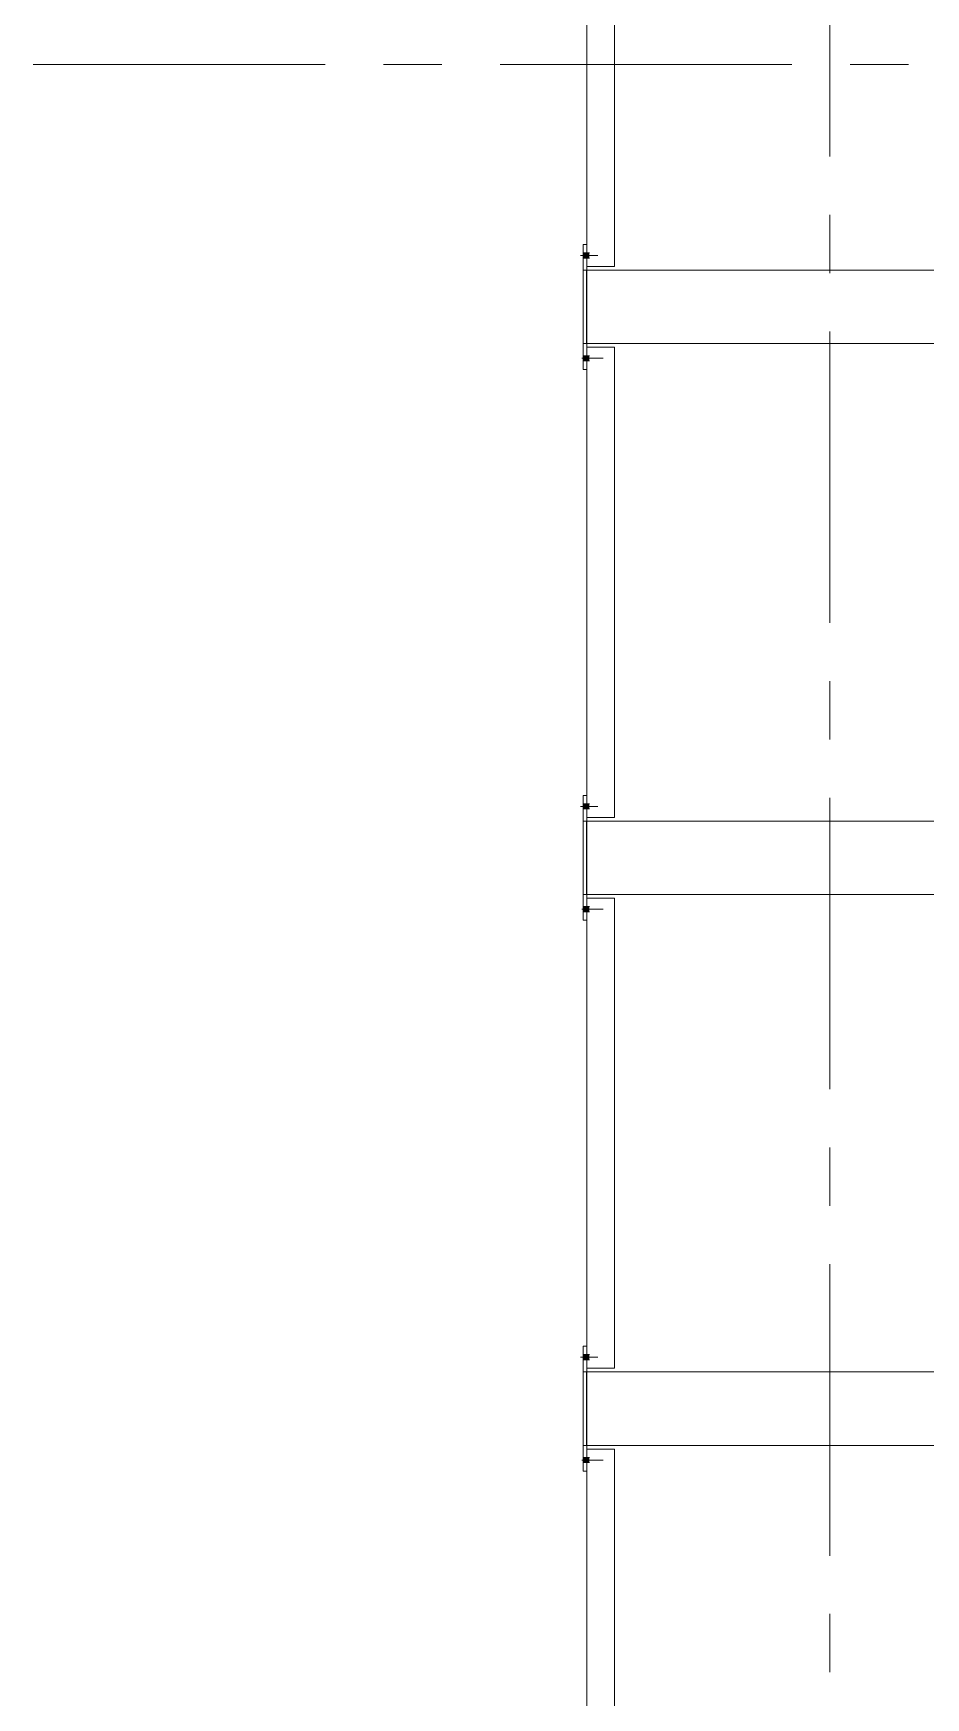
# Model space of a CAD drawing. Header units: millimetres. Extents: x -220592 to 404889, y -217665 to 38245.
# Drawn here: x 7538.38 to 7562.66, y -48041.9 to -47996.58 of the extents above; entities that cross this region are included whole.
import ezdxf

# ---------------------------------------------------------------- set-up
doc = ezdxf.new("R2010")
doc.units = ezdxf.units.MM
doc.linetypes.add('XKITLINE00', pattern=[0])
doc.layers.add('000 - 0_HIDE_OBJ_FRAMING_DEF_SUB_1', color=7, linetype='Continuous')
doc.layers.add('S-GRID', color=7, linetype='Continuous', lineweight=0)

# ---------------------------------------------------------------- blocks, each defined once
blk = doc.blocks.new('*A13469')
at = {"layer": 'S-GRID', "color": 7, "linetype": 'XKITLINE00', "lineweight": 0}
for p, q in [((-177.593349, 210.283905), (-177.593349, 218.221405)), ((-177.593349, 207.108905), (-177.593349, 208.696405)), ((-177.593349, 197.583905), (-177.593349, 205.521405)), ((-177.593349, 194.408905), (-177.593349, 195.996405)), ((-177.593349, 184.883905), (-177.593349, 192.821405)), ((-177.593349, 181.708905), (-177.593349, 183.296405)), ((-177.593349, 172.183905), (-177.593349, 180.121405)), ((-177.593349, 169.008905), (-177.593349, 170.596405))]:
    blk.add_line(p, q, dxfattribs=at)
blk = doc.blocks.new('*A13470')
at = {"layer": '000 - 0_HIDE_OBJ_FRAMING_DEF_SUB_1', "color": 7, "linetype": 'XKITLINE00', "lineweight": 0}
for p, q in [((-183.453349, 205.088511), (-184.203349, 205.088511)), ((-184.203349, 205.088511), (-184.203349, 192.288511)), ((-183.453349, 205.088511), (-183.453349, 192.288511)), ((-183.453349, 192.288511), (-184.203349, 192.288511))]:
    blk.add_line(p, q, dxfattribs=at)
blk = doc.blocks.new('*A14211')
at = {"layer": '000 - 0_HIDE_OBJ_FRAMING_DEF_SUB_1', "color": 7, "linetype": 'XKITLINE00', "lineweight": 0}
for p, q in [((-183.453349, 175.088511), (-184.203349, 175.088511)), ((-184.203349, 175.088511), (-184.203349, 162.288511)), ((-183.453349, 175.088511), (-183.453349, 162.288511)), ((-183.453349, 162.288511), (-184.203349, 162.288511))]:
    blk.add_line(p, q, dxfattribs=at)
blk = doc.blocks.new('*A14283')
at = {"layer": '000 - 0_HIDE_OBJ_FRAMING_DEF_SUB_1', "color": 7, "linetype": 'XKITLINE00', "lineweight": 0}
for p, q in [((-184.203349, 177.888511), (-184.303349, 177.888511)), ((-184.303349, 177.888511), (-184.303349, 174.488511)), ((-184.203349, 177.288511), (-184.203349, 175.088511)), ((-184.303349, 177.188511), (-184.203349, 177.188511)), ((-184.203349, 175.188511), (-184.303349, 175.188511)), ((-184.303349, 174.488511), (-184.203349, 174.488511))]:
    blk.add_line(p, q, dxfattribs=at)
blk = doc.blocks.new('*A14284')
at = {"layer": '000 - 0_HIDE_OBJ_FRAMING_DEF_SUB_1'}
for points in [[(-184.303, 189.859), (-184.203, 189.859), (-184.203, 189.719), (-184.303, 189.719)], [(-184.303, 189.859), (-184.203, 189.859), (-184.203, 189.719), (-184.303, 189.719)], [(-184.203, 189.859), (-184.138, 189.859), (-184.138, 189.719), (-184.203, 189.719)], [(-184.203, 189.859), (-184.138, 189.859), (-184.138, 189.719), (-184.203, 189.719)]]:
    blk.add_hatch(color=7, dxfattribs=at).paths.add_polyline_path(points, flags=17)
at = {"layer": '000 - 0_HIDE_OBJ_FRAMING_DEF_SUB_1', "color": 7, "linetype": 'XKITLINE00', "lineweight": 0}
for p, q in [((-184.341, 189.789), (-183.762, 189.789)), ((-184.341, 189.789), (-183.762, 189.789)), ((-184.303, 189.859), (-184.203, 189.859)), ((-184.303, 189.859), (-184.203, 189.859)), ((-184.303, 189.719), (-184.203, 189.719)), ((-184.303, 189.719), (-184.203, 189.719)), ((-184.203, 189.859), (-184.138, 189.859)), ((-184.203, 189.859), (-184.138, 189.859)), ((-184.203, 189.719), (-184.138, 189.719)), ((-184.203, 189.719), (-184.138, 189.719))]:
    blk.add_line(p, q, dxfattribs=at)
blk = doc.blocks.new('*A14285')
at = {"layer": '000 - 0_HIDE_OBJ_FRAMING_DEF_SUB_1'}
for points in [[(-184.203, 192.519), (-184.303, 192.519), (-184.303, 192.659), (-184.203, 192.659)], [(-184.203, 192.519), (-184.303, 192.519), (-184.303, 192.659), (-184.203, 192.659)], [(-184.138, 192.519), (-184.203, 192.519), (-184.203, 192.659), (-184.138, 192.659)], [(-184.138, 192.519), (-184.203, 192.519), (-184.203, 192.659), (-184.138, 192.659)]]:
    blk.add_hatch(color=7, dxfattribs=at).paths.add_polyline_path(points, flags=17)
at = {"layer": '000 - 0_HIDE_OBJ_FRAMING_DEF_SUB_1', "color": 7, "linetype": 'XKITLINE00', "lineweight": 0}
for p, q in [((-184.303, 192.659), (-184.203, 192.659)), ((-184.303, 192.659), (-184.203, 192.659)), ((-184.203, 192.659), (-184.138, 192.659)), ((-184.203, 192.659), (-184.138, 192.659)), ((-184.383, 192.589), (-183.903, 192.589)), ((-184.383, 192.589), (-183.903, 192.589)), ((-184.303, 192.519), (-184.203, 192.519)), ((-184.303, 192.519), (-184.203, 192.519)), ((-184.203, 192.519), (-184.138, 192.519)), ((-184.203, 192.519), (-184.138, 192.519))]:
    blk.add_line(p, q, dxfattribs=at)
blk = doc.blocks.new('*A14286')
at = {"layer": '000 - 0_HIDE_OBJ_FRAMING_DEF_SUB_1', "color": 7, "linetype": 'XKITLINE00', "lineweight": 0}
for p, q in [((-184.211249, 192.188511), (-172.994673, 192.188511)), ((-184.211249, 190.188511), (-184.211249, 192.188511)), ((-172.972866, 192.188511), (-172.356761, 192.188511)), ((-172.340186, 192.188511), (-172.319607, 192.188511)), ((-171.648652, 192.188511), (-171.153485, 192.188511)), ((-184.211249, 190.188511), (-173.046746, 190.188511)), ((-173.025037, 190.188511), (-172.369788, 190.188511)), ((-171.648652, 190.188511), (-171.153485, 190.188511))]:
    blk.add_line(p, q, dxfattribs=at)
blk = doc.blocks.new('*A14287')
at = {"layer": '000 - 0_HIDE_OBJ_FRAMING_DEF_SUB_1', "color": 7, "linetype": 'XKITLINE00', "lineweight": 0}
for p, q in [((-184.203349, 192.888511), (-184.303349, 192.888511)), ((-184.303349, 192.888511), (-184.303349, 189.488511)), ((-184.303349, 192.188511), (-184.203349, 192.188511)), ((-184.203349, 192.288511), (-184.203349, 190.088511)), ((-184.203349, 190.188511), (-184.303349, 190.188511)), ((-184.303349, 189.488511), (-184.203349, 189.488511))]:
    blk.add_line(p, q, dxfattribs=at)
blk = doc.blocks.new('*A14288')
at = {"layer": '000 - 0_HIDE_OBJ_FRAMING_DEF_SUB_1'}
for points in [[(-184.303, 174.859), (-184.203, 174.859), (-184.203, 174.719), (-184.303, 174.719)], [(-184.303, 174.859), (-184.203, 174.859), (-184.203, 174.719), (-184.303, 174.719)], [(-184.203, 174.859), (-184.138, 174.859), (-184.138, 174.719), (-184.203, 174.719)], [(-184.203, 174.859), (-184.138, 174.859), (-184.138, 174.719), (-184.203, 174.719)]]:
    blk.add_hatch(color=7, dxfattribs=at).paths.add_polyline_path(points, flags=17)
at = {"layer": '000 - 0_HIDE_OBJ_FRAMING_DEF_SUB_1', "color": 7, "linetype": 'XKITLINE00', "lineweight": 0}
for p, q in [((-184.341, 174.789), (-183.762, 174.789)), ((-184.341, 174.789), (-183.762, 174.789)), ((-184.303, 174.859), (-184.203, 174.859)), ((-184.303, 174.859), (-184.203, 174.859)), ((-184.303, 174.719), (-184.203, 174.719)), ((-184.303, 174.719), (-184.203, 174.719)), ((-184.203, 174.859), (-184.138, 174.859)), ((-184.203, 174.859), (-184.138, 174.859)), ((-184.203, 174.719), (-184.138, 174.719)), ((-184.203, 174.719), (-184.138, 174.719))]:
    blk.add_line(p, q, dxfattribs=at)
blk = doc.blocks.new('*A14289')
at = {"layer": '000 - 0_HIDE_OBJ_FRAMING_DEF_SUB_1'}
for points in [[(-184.203, 177.519), (-184.303, 177.519), (-184.303, 177.659), (-184.203, 177.659)], [(-184.203, 177.519), (-184.303, 177.519), (-184.303, 177.659), (-184.203, 177.659)], [(-184.138, 177.519), (-184.203, 177.519), (-184.203, 177.659), (-184.138, 177.659)], [(-184.138, 177.519), (-184.203, 177.519), (-184.203, 177.659), (-184.138, 177.659)]]:
    blk.add_hatch(color=7, dxfattribs=at).paths.add_polyline_path(points, flags=17)
at = {"layer": '000 - 0_HIDE_OBJ_FRAMING_DEF_SUB_1', "color": 7, "linetype": 'XKITLINE00', "lineweight": 0}
for p, q in [((-184.383, 177.589), (-183.903, 177.589)), ((-184.383, 177.589), (-183.903, 177.589)), ((-184.303, 177.659), (-184.203, 177.659)), ((-184.303, 177.659), (-184.203, 177.659)), ((-184.303, 177.519), (-184.203, 177.519)), ((-184.303, 177.519), (-184.203, 177.519)), ((-184.203, 177.659), (-184.138, 177.659)), ((-184.203, 177.659), (-184.138, 177.659)), ((-184.203, 177.519), (-184.138, 177.519)), ((-184.203, 177.519), (-184.138, 177.519))]:
    blk.add_line(p, q, dxfattribs=at)
blk = doc.blocks.new('*A14290')
at = {"layer": '000 - 0_HIDE_OBJ_FRAMING_DEF_SUB_1', "color": 7, "linetype": 'XKITLINE00', "lineweight": 0}
for p, q in [((-184.211249, 177.188511), (-172.994673, 177.188511)), ((-184.211249, 175.188511), (-184.211249, 177.188511)), ((-172.972866, 177.188511), (-172.356761, 177.188511)), ((-172.340186, 177.188511), (-172.319607, 177.188511)), ((-171.648652, 177.188511), (-171.153485, 177.188511)), ((-184.211249, 175.188511), (-173.046746, 175.188511)), ((-173.025037, 175.188511), (-172.369788, 175.188511)), ((-171.648652, 175.188511), (-171.153485, 175.188511))]:
    blk.add_line(p, q, dxfattribs=at)
blk = doc.blocks.new('*A14291')
at = {"layer": '000 - 0_HIDE_OBJ_FRAMING_DEF_SUB_1', "color": 7, "linetype": 'XKITLINE00', "lineweight": 0}
for p, q in [((-183.453349, 190.088511), (-184.203349, 190.088511)), ((-184.203349, 190.088511), (-184.203349, 177.288511)), ((-183.453349, 190.088511), (-183.453349, 177.288511)), ((-183.453349, 177.288511), (-184.203349, 177.288511))]:
    blk.add_line(p, q, dxfattribs=at)
blk = doc.blocks.new('*A14622')
at = {"layer": 'S-GRID', "color": 7, "linetype": 'XKITLINE00', "lineweight": 0}
for p, q in [((-199.267349, 212.790805), (-191.329849, 212.790805)), ((-189.742349, 212.790805), (-188.154849, 212.790805)), ((-186.567349, 212.790805), (-178.629849, 212.790805)), ((-177.042349, 212.790805), (-175.454849, 212.790805))]:
    blk.add_line(p, q, dxfattribs=at)
blk = doc.blocks.new('*A14792')
at = {"layer": '000 - 0_HIDE_OBJ_FRAMING_DEF_SUB_1'}
for points in [[(-184.303, 204.859), (-184.203, 204.859), (-184.203, 204.719), (-184.303, 204.719)], [(-184.303, 204.859), (-184.203, 204.859), (-184.203, 204.719), (-184.303, 204.719)], [(-184.203, 204.859), (-184.138, 204.859), (-184.138, 204.719), (-184.203, 204.719)], [(-184.203, 204.859), (-184.138, 204.859), (-184.138, 204.719), (-184.203, 204.719)]]:
    blk.add_hatch(color=7, dxfattribs=at).paths.add_polyline_path(points, flags=17)
at = {"layer": '000 - 0_HIDE_OBJ_FRAMING_DEF_SUB_1', "color": 7, "linetype": 'XKITLINE00', "lineweight": 0}
for p, q in [((-184.341, 204.789), (-183.762, 204.789)), ((-184.341, 204.789), (-183.762, 204.789)), ((-184.303, 204.859), (-184.203, 204.859)), ((-184.303, 204.859), (-184.203, 204.859)), ((-184.303, 204.719), (-184.203, 204.719)), ((-184.303, 204.719), (-184.203, 204.719)), ((-184.203, 204.859), (-184.138, 204.859)), ((-184.203, 204.859), (-184.138, 204.859)), ((-184.203, 204.719), (-184.138, 204.719)), ((-184.203, 204.719), (-184.138, 204.719))]:
    blk.add_line(p, q, dxfattribs=at)
blk = doc.blocks.new('*A14793')
at = {"layer": '000 - 0_HIDE_OBJ_FRAMING_DEF_SUB_1'}
for points in [[(-184.203, 207.519), (-184.303, 207.519), (-184.303, 207.659), (-184.203, 207.659)], [(-184.203, 207.519), (-184.303, 207.519), (-184.303, 207.659), (-184.203, 207.659)], [(-184.138, 207.519), (-184.203, 207.519), (-184.203, 207.659), (-184.138, 207.659)], [(-184.138, 207.519), (-184.203, 207.519), (-184.203, 207.659), (-184.138, 207.659)]]:
    blk.add_hatch(color=7, dxfattribs=at).paths.add_polyline_path(points, flags=17)
at = {"layer": '000 - 0_HIDE_OBJ_FRAMING_DEF_SUB_1', "color": 7, "linetype": 'XKITLINE00', "lineweight": 0}
for p, q in [((-184.383, 207.589), (-183.903, 207.589)), ((-184.383, 207.589), (-183.903, 207.589)), ((-184.303, 207.659), (-184.203, 207.659)), ((-184.303, 207.659), (-184.203, 207.659)), ((-184.203, 207.659), (-184.138, 207.659)), ((-184.203, 207.659), (-184.138, 207.659)), ((-184.303, 207.519), (-184.203, 207.519)), ((-184.303, 207.519), (-184.203, 207.519)), ((-184.203, 207.519), (-184.138, 207.519)), ((-184.203, 207.519), (-184.138, 207.519))]:
    blk.add_line(p, q, dxfattribs=at)
blk = doc.blocks.new('*A14794')
at = {"layer": '000 - 0_HIDE_OBJ_FRAMING_DEF_SUB_1', "color": 7, "linetype": 'XKITLINE00', "lineweight": 0}
for p, q in [((-184.211249, 207.188511), (-172.994673, 207.188511)), ((-184.211249, 205.188511), (-184.211249, 207.188511)), ((-172.972866, 207.188511), (-172.356761, 207.188511)), ((-172.340186, 207.188511), (-172.319607, 207.188511)), ((-171.648652, 207.188511), (-171.153485, 207.188511)), ((-184.211249, 205.188511), (-173.046746, 205.188511)), ((-173.025037, 205.188511), (-172.369788, 205.188511)), ((-171.648652, 205.188511), (-171.153485, 205.188511))]:
    blk.add_line(p, q, dxfattribs=at)
blk = doc.blocks.new('*A14795')
at = {"layer": '000 - 0_HIDE_OBJ_FRAMING_DEF_SUB_1', "color": 7, "linetype": 'XKITLINE00', "lineweight": 0}
for p, q in [((-184.203349, 207.888511), (-184.303349, 207.888511)), ((-184.303349, 207.888511), (-184.303349, 204.488511)), ((-184.303349, 207.188511), (-184.203349, 207.188511)), ((-184.203349, 207.288511), (-184.203349, 205.088511)), ((-184.203349, 205.188511), (-184.303349, 205.188511)), ((-184.303349, 204.488511), (-184.203349, 204.488511))]:
    blk.add_line(p, q, dxfattribs=at)
blk = doc.blocks.new('*A14796')
at = {"layer": '000 - 0_HIDE_OBJ_FRAMING_DEF_SUB_1', "color": 7, "linetype": 'XKITLINE00', "lineweight": 0}
for p, q in [((-183.453349, 220.088511), (-184.203349, 220.088511)), ((-184.203349, 220.088511), (-184.203349, 207.288511)), ((-183.453349, 220.088511), (-183.453349, 207.288511)), ((-183.453349, 207.288511), (-184.203349, 207.288511))]:
    blk.add_line(p, q, dxfattribs=at)

msp = doc.modelspace()

# ---------------------------------------------------------------- block references
at = {"color": 7, "lineweight": 0}
for name in ['*A13469', '*A14796', '*A14622', '*A14795', '*A14793', '*A14794', '*A14792', '*A13470', '*A14285', '*A14287', '*A14286', '*A14284', '*A14291', '*A14289', '*A14283', '*A14290', '*A14288', '*A14211']:
    msp.add_blockref(name, (7737.6457, -48210.2152), dxfattribs=at)

doc.saveas('drawing.dxf')
